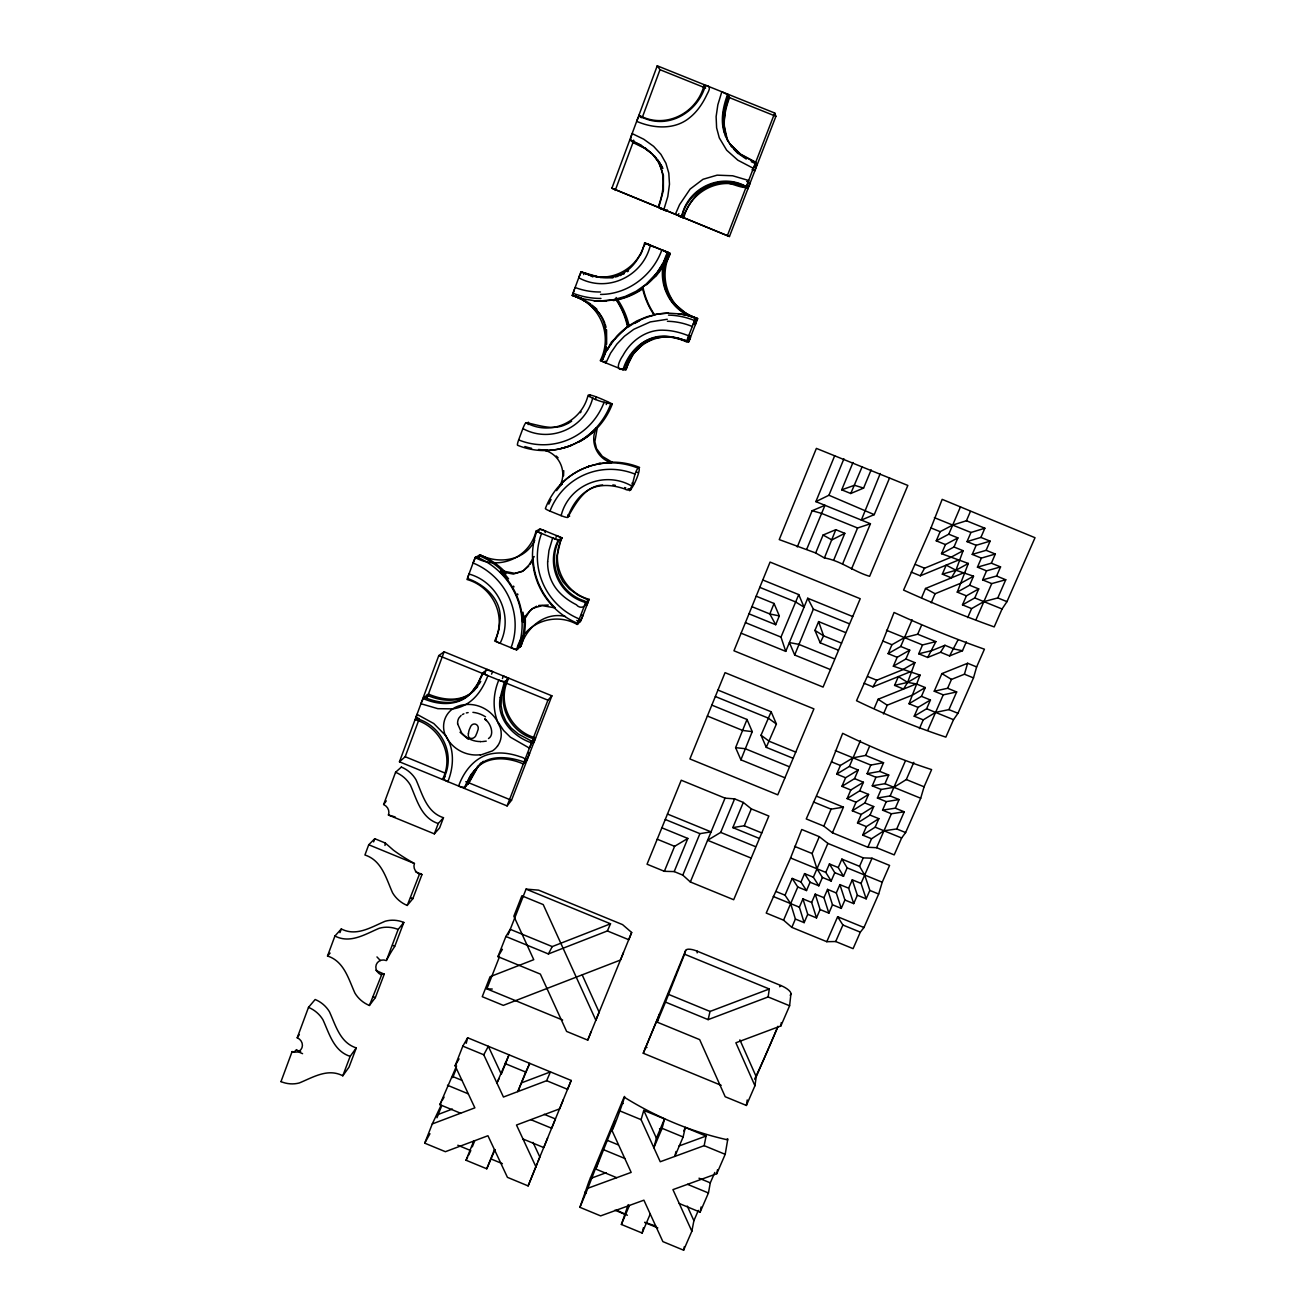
<?xml version="1.0" encoding="UTF-8"?>
<svg xmlns="http://www.w3.org/2000/svg" width="1316" height="1316" viewBox="0 0 1316 1316"><rect width="100%" height="100%" fill="white"/><g stroke="black" fill="none" stroke-linecap="round" stroke-linejoin="round"><path stroke-width="1.5" d="M697.167 952.883L697.167 951.172A11.383 3.8 23.2 0 0 685.636 950.514L643.261 1053.244L721.168 1085.322M563.561 475.849L563.725 470.667M612.318 403.979C575.092 385.785 587.15 400.294 612.318 403.979A73.861 71.574 74.6 0 1 579.188 441.798M643.261 1053.244L659.645 1013.945L657.145 1022.137L699.668 1039.624L725.198 1096.738L746.386 1105.456L754.94 1085.733L735.874 1042.782L780.881 1025.921L789.616 1005.769L790.932 993.745A11.449 3.783 24.2 0 0 780.898 985.536L697.167 951.172M780.881 1025.921L781.276 1022.598M606.643 344.266L606.561 329.79M754.94 1085.733L756.239 1076.768L777.953 1026.645M684.55 954.199L665.501 1002.101L708.14 1019.637L768.133 996.952L769.301 988.99L684.55 954.199L685.636 950.514M746.386 1105.456L747.225 1099.946M579.912 1207.315L587.874 1188.249L631.17 1172.392L611.973 1130.46C613.289 1130.559 631.285 1079.35 621.892 1102.397L588.91 1181.587L579.912 1207.315L600.639 1215.885L643.902 1200.176L662.869 1241.613L683.629 1250.2L691.854 1231.217L672.937 1189.631L716.792 1173.707L725.198 1154.329L727.666 1139.853A11.416 1.036 -69 0 0 727.024 1139.311M716.792 1173.707L717.5 1169.743M679.253 1203.531L700.128 1212.151L708.436 1192.97L710.295 1182.854L714.802 1172.457M606.232 346.75L604.998 352.26M700.128 1212.151L701.099 1206.953M691.854 1231.217L693.894 1220.689L698.352 1210.391M683.629 1250.2L684.336 1246.614M664.531 1118.929L656.388 1138.143L653.871 1147.749L662.096 1128.322L664.531 1118.929L643.771 1110.375L641.089 1119.653L660.237 1161.748L704.159 1145.66L706.067 1136.053L685.291 1127.483L683.794 1130.987M675.98 1151.516L674.845 1156.402L683.119 1136.991L685.291 1127.483M708.14 1019.637L710.031 1011.445L769.301 988.99M628.242 1204.617L621.382 1224.456L642.126 1233.043L643.442 1227.746M466.226 1043.308L467.657 1037.765L571.177 1080.452L567.607 1089.352L546.634 1080.699L503.452 1097.034L483.762 1054.774L462.821 1046.138L455.122 1065.746L474.862 1107.842L432.273 1123.946L424.723 1143.16L445.4 1151.697L487.94 1135.741L507.433 1177.343L528.127 1185.913L539.856 1157.044L533.029 1142.387M973.495 677.905L976.637 666.932L984.417 649.199C953.705 638.392 923.684 626.054 894.058 612.466L882.855 641.04L856.535 700.721C885.619 714.753 915.245 727.008 945.859 737.125L953.508 719.688L957.966 713.288L973.495 677.905L964.431 674.22L951.484 679.401L947.619 688.268L934.245 691.213L941.894 673.611L967.622 663.264L976.637 666.932M407.236 905.441A28.804 27.159 35.8 0 1 392.596 892.857C386.147 878.578 381.887 860.45 364.927 855.005L368.727 844.757L374.78 838.72L385.292 843.03L384.979 845.464M604.669 353.461L603.945 355.863M964.431 674.22L967.622 663.264M920.69 798.253L924.079 786.803L931.613 769.597C901.032 759.727 871.57 747.504 842.668 733.325L831.465 761.832L806.247 818.93L823.832 826.119L832.436 832.781L867.853 847.257L876.604 847.701L894.206 854.89L901.625 837.979L905.622 832.567L920.69 798.253L884.977 783.678L872.261 785.849L875.962 777.279L888.728 775.025L884.977 783.678M878.66 894.025L882.23 882.213L889.583 865.418L872.014 858.229L863.23 857.868L827.879 843.408L819.309 836.68L801.757 829.508L790.571 857.983L766.225 913.057L783.579 920.18L791.821 927.369L826.793 941.697L835.693 941.532L853.081 948.655L860.319 932.156L863.97 927.517L878.66 894.025L869.843 890.422L864.678 875.041L859.562 866.339L841.895 859.101L838.243 867.557L843.523 876.242L847.159 867.869L841.895 859.101M945.431 544.561L936.252 540.827L948.77 534.197L957.9 537.899L945.431 544.561L941.516 553.691L968.329 563.462L957.258 592.118L966.405 595.835L978.709 588.91L969.612 585.225L957.258 592.118M667.311 258.479C659.283 278.959 665.995 304.72 687.265 313.915M941.516 553.691L953.985 546.995L963.115 550.697L955.942 570.239L951.419 577.839L942.338 574.154L946.204 565.123L955.942 570.239L973.527 576.194L969.612 585.225M897.167 657.309L888.119 653.624L900.72 646.469L909.718 650.137L897.167 657.309L893.35 666.192L920.098 675.108L909.027 703.731L918.042 707.399L930.428 699.997L921.463 696.345L909.027 703.731M893.35 666.192L905.918 658.971L914.916 662.639L907.629 682.412L903.533 689.041L894.584 685.389L898.351 676.605L907.629 682.412L916.298 683.909L925.263 687.561L921.463 696.345M611.973 1130.46L614.983 1121.068L595.852 1169.085L616.694 1177.688M666.998 257.607L669.202 253.017A76.394 73.416 87.9 0 1 664.827 262.542L661.553 268.02M562.36 483.416A72.133 70.801 57 0 0 561.768 484.058L560.303 484.913C566.999 471.424 559.629 454.694 545.186 450.434L546.37 450.088M595.852 1169.085L599.06 1159.281L587.874 1188.249M561.422 484.42L562.376 481.459M596.296 427.98C589.535 441.518 596.773 458.429 611.331 462.689L612.253 462.294L602.333 456.372L596.526 448.641L594.881 441.65L597.267 427.716L596 428.309A74.272 71.952 74.5 0 1 545.729 450.434L545.63 450.434M667.903 256.636C663.313 266.26 662.376 278.647 665.403 289.224M930.971 527.946L942.174 499.356L1035.018 537.718L1006.97 601.642L1002.068 608.979L994.205 626.91C963.46 615.921 933.34 603.567 903.582 590.094L930.971 527.946L940.15 531.664L952.669 525.068L966.438 520.758L984.862 528.226L980.897 537.405L967.03 541.6L970.961 532.486L984.862 528.226M603.37 357.656L602.958 358.84M562.129 537.849L558.231 540.251C545.482 564.712 559.201 595.227 585.653 602.531L589.173 599.356C563.067 592.151 549.529 561.998 562.129 537.849L540.169 528.917L535.99 531.187C529.674 557.885 498.863 570.914 475.125 557.49L466.966 579.484C493.023 586.739 507.137 616.694 494.619 641.04L516.546 649.989L520.906 646.238C526.466 627.419 545.005 611.562 565.419 616.48M583.712 274.583A6.235 0.954 -69.5 0 0 583.695 272.692C608.222 285.128 638.474 269.747 644.61 242.884L667.656 252.195C653.772 278.367 668.38 312.369 697.677 318.669L688.729 341.847C671.769 334.396 648.492 333.376 635.727 349.25C630.66 354.892 626.975 361.637 624.195 368.644C614.243 372.296 619.145 360.831 622.863 355.665C630.907 340.581 646.896 329.016 664.498 330.25C672.821 330.513 680.981 332.718 688.679 335.827C688.646 345.746 681.26 338.525 675.421 337.982M667.607 255.765L668.692 252.738M502.432 678.562L503.37 675.98A5.873 1.365 20.6 0 1 507.647 679.204C495.211 702.892 509.358 732.502 534.74 739.016C534.724 741.221 533.654 744.609 531.006 742.076M841.549 643.146L860.22 598.714L770.074 562.08L733.95 650.778L823.076 687.084L841.549 643.146L823.602 635.842L814.949 630.397L818.601 621.596L845.365 632.486M555.961 537.438L556.635 535.628A5.988 0.905 21.1 0 1 561.159 538.441L556.652 557.606L556.882 565.995L558.708 573.595L562.853 581.623L569.269 588.811L578.053 595.145L588.433 600.096L587.084 604.784L585.291 604.028M784.945 777.805L813.913 708.88L725.05 672.657L689.897 758.954L777.772 794.848L784.945 777.805L740.892 759.825L735.611 747.653L747.011 719.474L711.857 705.129M751.189 858.114L768.857 816.052L751.321 808.879L743.31 802.431L734.608 798.878L725.034 798.138L681.244 780.224L647.044 864.217L664.35 871.307L674.203 871.587L682.807 875.124L690.341 881.967L733.686 899.733L751.189 858.114L707.597 840.282L720.691 832.403L734.608 798.878M667.113 209.721L666.587 211.169L660.204 208.372M280.982 1081.637L292.119 1051.566A7.945 7.304 34.4 0 0 301.989 1047.7A7.945 7.304 34.4 0 0 297.219 1037.798L308.487 1007.382L315.149 999.502A27.817 25.646 34.6 0 1 329.411 1011.675C335.728 1025.378 340.022 1042.7 356.291 1047.914L349.02 1067.144L342.802 1075.797C327.832 1067.95 312.978 1077.343 299.324 1082.953A28.064 25.744 34.2 0 1 280.982 1081.62M382.15 973.972L384.256 974.12L375.356 997.594L369.401 1005.473A28.426 26.468 33.6 0 1 354.925 993.103C348.526 979.088 344.167 961.354 327.519 956.008L334.922 936.021L341.321 928.948C356.521 936.844 371.457 926.99 385.21 921.233A28.179 26.353 34.1 0 1 403.815 922.434L394.816 946.22A122.454 112.995 32.4 0 0 392.645 945.365M401.364 767.08A28.705 27.175 40.6 0 1 416.004 779.746C422.403 794.042 426.499 812.268 443.476 817.697L439.61 827.912L434.329 833.851L388.434 815.015A8.209 7.748 40 0 0 383.598 804.602L395.573 772.262L401.364 767.08M399.455 761.8L438.787 655.582L444.117 651.782L551.898 695.819L511.513 800.293L507.088 805.918L399.455 761.8L405.196 756.733L419.343 718.569M565.337 424.69C552.555 430.793 538.491 424.953 526.087 422.65A6.087 0.954 -68.8 0 0 522.88 428.572L518.652 439.939A6.07 0.938 -68.7 0 0 517.682 445.318A74.354 72.035 74.5 0 0 610.608 404.325M683.448 340.054C660.089 330.053 631.976 344.216 626.087 369.648L622.962 369.845L600.244 360.65C613.338 335.284 599.899 303.091 572.18 295.458L580.915 271.869L590.16 274.995M611.891 188.237L657.243 65.8L774.729 113.028L775.914 116.302L729.442 236.518L611.891 188.237L729.442 236.518M339.956 932.649L341.321 928.948M373.612 841.895L374.78 838.72M427.141 697.579L444.117 651.782M615.214 190.442L633.703 140.615M642.224 117.618L660.007 69.699L657.243 65.8M342.802 1075.797L350.155 1056.353L356.291 1047.914M369.401 1005.473L381.953 974.054M381.097 974.663L381.048 974.695A8.061 7.518 33.9 0 1 376.277 964.579A8.061 7.518 33.9 0 1 386.378 960.598L398.156 929.441L403.831 922.417M419.705 873.561L407.236 905.457L412.813 898.696L421.942 874.597L420.166 873.479M434.329 833.851L438.244 823.52L443.476 817.697M830.429 669.581L794.683 655.023L813.354 609.144L807.728 598.254L785.751 651.371L741.122 633.193M588.087 395.195C581.656 422.304 550.499 436.386 526.087 422.65M589.979 394.915L589.206 396.659M650.367 245.204C642.948 276.508 607.219 293.369 578.727 277.775A6.284 0.971 -69.6 0 1 581.853 272.149C595.276 277.676 611.759 280.44 624.738 272.264C631.071 268.332 635.875 262.361 639.51 255.929C643.475 252.392 642.619 239.479 649.857 245.006M592.825 397.613C585.505 428.045 550.302 443.722 522.88 428.572M596.345 397.054L595.358 399.538M638.161 468.151C632.338 473.809 634.049 494.865 624.853 488.993C617.204 486.377 608.995 484.781 600.902 485.818C584.139 487.562 572.904 502.564 567.657 517.402A6.037 0.839 21.2 0 1 561.126 515.658L549.989 511.134A6.037 0.839 21.1 0 1 545.433 508.354A72.462 71.113 56.8 0 1 638.145 468.167C642.241 466.358 634.049 487.479 629.426 490.72M561.126 515.658C568.545 485.407 603.781 470.602 630.857 485.522M833.637 560.254L844.806 533.342L835.792 529.69L824.408 557.951L815.673 552.967L779.236 539.593L816.381 448.394L907.843 485.44L869.629 576.309C853.87 571.703 840.792 560.665 824.408 557.951M667.261 319.278L650.285 321.926L633.802 329.296L624.442 336.222L616.842 344.101L610.575 353.149L605.919 362.936L601.05 360.666L611.479 341.995L627.239 326.763L636.763 320.989L646.979 316.712L657.605 314.063L668.364 313.093M567.657 517.402C575.388 504.176 584.386 486.196 602.596 484.962M507.088 805.918L547.933 700.178L551.898 695.819M516.546 649.989C522.962 623.471 553.773 611.216 577.198 624.442L585.653 602.531M686.409 341.683L695.49 318.192M727.649 234.922L774.729 113.028M589.173 599.356L580.817 620.987L577.198 624.442M740.892 759.825L752.242 731.63L747.011 719.474M693.219 324.081L696.049 318.324M460.616 1113.237L439.857 1104.65L456.586 1065.927M508.124 934.771L526.055 889.123L538.589 890.142L622.567 924.622L631.664 932.485L587.742 1040.133L566.62 1031.431L540.366 974.103L497.958 956.65L505.887 936.482L510.246 929.326L552.243 946.582L610.525 923.799L607.383 930.938L548.394 953.952L505.887 936.482M432.273 1123.946L441.173 1105.177M562.639 1020.048L486.871 988.859L499.455 956.814M436.978 1117.745L441.469 1106.295M452.72 1077.672L455.731 1070.023M587.742 1040.133L591.081 1031.76M623.471 952.554L620.494 960.022L503.321 1005.375L482.248 996.689L490.078 976.719L533.753 959.677L513.849 916.199L521.86 895.818L543.228 904.586L595.868 1020.262L599.109 1012.119L582.264 975.057M631.664 932.485L628.785 939.723L607.383 930.938M678.842 213.636C676.556 216.515 680.833 216.614 682.757 217.584C688.811 203.24 699.339 186.329 716.776 183.73C726.745 178.713 740.711 190.03 748.442 186.921C750.219 184.224 750.597 181.822 746.682 181.509M495.046 1149.575L486.755 1168.789L466.061 1160.251L473.711 1141.087M483.762 1054.774L488.335 1046.302L501.314 1074.185L509.029 1054.823L496.905 1082.986L499.126 1078.561M472.312 1146.812L474.582 1141.12M528.127 1185.913L537.191 1163.459M547.62 1138.044L543.804 1147.585L522.995 1138.998M563.281 1099.748L559.629 1108.862L516.497 1125.032L535.941 1166.798M774.038 603.468L769.827 613.963L775.7 624.705L779.319 615.904L774.038 603.468L756.223 596.214M486.755 1168.789L494.454 1149.641M525.676 1072.063L517.813 1091.606L529.739 1063.361L525.676 1072.063L504.719 1063.41M491.575 674.137L492.595 671.588A5.889 1.365 20.5 0 0 486.015 670.37L484.617 673.759M537.915 1161.683L571.177 1080.452M664.35 871.307L674.598 846.32L687.824 838.44L661.899 827.83M797.299 546.93L812.136 510.723L824.967 505.311L806.692 549.315M851.534 568.973L870.435 523.752L815.871 501.626L834.657 455.797M704.208 84.685C697.464 113.127 665.222 129.823 638.934 115.199M674.203 871.587L687.824 838.44M815.871 501.626L828.932 495.244L843.918 458.807M682.807 875.124L699.915 833.653L711.068 831.876L667.475 814.045M785.751 651.371L780.98 637.092L798.746 594.602L762.786 579.978M815.673 552.967L823.076 535.036L835.792 529.69M871.159 469.845L863.592 488.088L850.761 493.5L841.714 489.832L852.998 462.475M690.341 881.967L725.034 798.138M862.079 466.9L850.761 493.5M792.577 758.082L766.257 747.34L761.026 735.216L771.143 711.759L717.96 690.061M758.888 838.259L732.831 827.6L743.31 802.431M842.618 563.906L857.571 527.996L870.435 523.752M880.256 473.513L861.338 520.067L874.235 514.638L889.534 478.021M771.143 711.759L776.407 724.03L766.257 747.34M622.962 369.845C629.081 348.707 649.989 331.303 672.756 337.274M657.145 1022.137L665.501 1002.101M732.831 827.6L744.264 825.774L751.321 808.879M621.382 1224.456L629.443 1205.423M791.821 927.369L795.39 919.045L790.669 903.615L785.027 895.193L792.183 878.414L800.967 882.016L806.511 890.57L810.08 882.23L804.57 873.61L800.967 882.016M836.696 774.104L849.379 766.438L858.246 770.041L845.596 777.74L836.696 774.104L840.381 765.468L853.064 757.835L865.665 755.433L883.546 762.721L879.795 771.39L867.096 773.66L870.797 765.073L883.546 762.721M888.119 653.624L891.919 644.725L904.503 637.602L917.696 634.23L935.873 641.616L927.714 657.457L918.716 653.789L922.532 644.939L935.873 641.616M936.252 540.827L940.15 531.664M642.126 1233.043L650.236 1214.026M783.579 920.18L797.776 887L792.183 878.414M831.153 881.029L825.79 872.393L829.425 863.954L834.772 872.673L831.153 881.029L822.418 877.459L816.973 868.79L812.104 853.525L819.309 836.68M823.832 826.119L831.087 809.159L843.441 807.169L832.436 832.781M849.379 766.438L860.45 740.563M874.383 707.992L878.117 699.273L916.298 683.909M900.72 646.469L912.12 619.803M921.693 597.464L925.526 588.482L964.414 572.509M948.77 534.197L960.499 506.775M841.911 786.359L854.561 778.628L863.411 782.247L850.81 789.995L841.911 786.359L845.596 777.74M534.181 556.52L528.999 564.942L523.998 570.305M795.39 919.045L804.142 922.631L799.371 907.185L802.925 898.894L811.643 902.447L816.496 917.894L807.728 914.307L802.925 898.894M854.561 778.628L858.246 770.041M905.918 658.971L909.718 650.137M953.985 546.995L957.9 537.899M822.418 877.459L818.815 885.8L813.354 877.213L827.879 843.408M847.126 798.598L859.726 790.801L868.56 794.403L856.009 802.217L847.126 798.598L850.81 789.995M865.665 755.433L869.383 746.731M883.464 713.979L887.231 705.195L912.843 694.914L925.263 687.561M917.696 634.23L921.545 625.264M931.202 602.777L935.084 593.746L961.173 583.054L973.527 576.194M966.438 520.758L970.385 511.529M529.295 611.726L522.6 622.271L526.548 614.671L530.94 609.966M811.643 902.447L815.229 894.14L823.948 897.709L828.866 913.139L820.098 909.553L815.229 894.14M859.726 790.801L863.411 782.247M804.142 922.631L807.728 914.307M852.324 810.788L864.875 802.941L873.709 806.56L861.207 814.423L852.324 810.788L856.009 802.217M823.948 897.709L827.55 889.386L836.285 892.955L841.269 908.385L832.485 904.783L827.55 889.386M864.875 802.941L868.56 794.403M972.244 554.398L976.159 545.301L990.109 541.139L986.128 550.318L972.244 554.398L981.358 558.099L995.324 554.036L991.359 563.182L977.443 567.163L981.358 558.099M816.496 917.894L820.098 909.553M857.506 822.977L870.024 815.065L878.858 818.667L866.372 826.596L857.506 822.977L861.207 814.423M546.634 1080.699L550.45 1071.898L521.959 1082.69M836.285 892.955L839.904 884.615L848.639 888.185L853.706 903.615L844.905 900.012L839.904 884.615M870.024 815.065L873.709 806.56M886.26 801.625L882.559 810.163L895.324 808.172L899.075 799.569L886.26 801.625L877.41 798.022L881.111 789.468L893.909 787.313L906.313 779.549L913.814 762.326M828.866 913.139L832.485 904.783M905.622 832.567L896.739 828.948L883.99 830.774L871.537 838.753L862.687 835.134L866.372 826.596M957.966 713.288L948.935 709.62L935.594 712.384L923.24 719.868L914.225 716.2L918.042 707.399M1006.97 601.642L997.808 597.925L983.875 601.609L971.619 608.584L962.49 604.866L966.405 595.835M848.639 888.185L852.275 879.828L861.026 883.414L866.175 898.828L857.358 895.225L852.275 879.828M862.687 835.134L875.156 827.172L878.858 818.667M914.225 716.2L926.628 708.748L930.428 699.997M962.49 604.866L974.794 597.925L978.709 588.91M982.624 579.895L986.556 570.848L1000.555 566.916L996.574 576.03L982.624 579.895L991.738 583.597L1005.753 579.747L997.808 597.925M826.793 941.697L837.634 916.742L863.97 927.517M841.269 908.385L844.905 900.012M859.562 866.339L863.23 857.868M867.853 847.257L871.537 838.753M877.41 798.022L890.159 795.933L905.194 761.339M919.423 728.636L923.24 719.868M957.933 640.053L949.576 655.927L940.562 652.259L927.714 657.457M967.704 617.599L971.619 608.584M835.693 941.532L842.898 925.016L837.634 916.742M861.026 883.414L872.014 858.229M876.604 847.701L891.393 813.765L904.24 811.808L896.739 828.948M927.977 729.837L943.227 694.864L956.666 691.953L948.935 709.62M949.576 655.927L962.473 650.729L966.339 641.846M976.061 619.54L991.738 583.597M853.706 903.615L857.358 895.225M866.175 898.828L869.843 890.422M466.061 1160.251L467.657 1157.011M468.447 1155.399L470.799 1150.612L457.804 1145.233M837.979 650.038L820.181 642.8L823.602 635.842L818.601 621.596M548.394 953.952L552.243 946.582M664.317 262.312L653.476 277.512A76.854 73.877 82.9 0 1 642.471 287.365M424.723 1143.16L429.954 1133.718M911.231 572.115L920.312 575.799L924.572 568.199L950.695 557.408L963.115 550.697M439.857 1104.65L441.551 1101.624M442.39 1100.11L444.084 1097.133M455.122 1065.746L459.054 1058.87M462.821 1046.138L467.657 1037.765M863.97 683.234L872.919 686.87L876.769 680.224L902.398 669.86L914.916 662.639M607.614 349.431L608.699 347.621M497.958 956.65L502.416 949.28M534.74 540.366C525.051 560.83 498.764 564.515 480.06 554.891L475.125 557.49M479.057 684.205L480.735 681.441M530.2 564.186L531.631 561.883M940.562 652.259L944.954 645.301L954.051 649.002L962.473 650.729M299.374 1034.541L298.222 1036.317M298.074 1036.547L297.219 1037.798M661.274 268.431L658.938 271.721M610.032 345.532L611.167 343.904M386.279 800.868L385.424 802.118M384.897 802.859L384.14 803.895M581.063 411.76L580.34 412.731M472.641 691.048L477.955 683.185L482.429 673.397L487.2 669.383M476.31 687.873L478.136 685.422M526.482 760.105L529.558 753.624L527.601 752.851M474.895 769.712L469.647 777.394L465.255 786.902A5.84 1.711 20.2 0 1 458.626 786.047C463.972 770.831 475.685 756.058 492.529 753.591C501.067 752.143 509.835 753.459 518.01 756.026C521.169 757.391 527.272 757.555 524.212 762.046C512.089 757.555 489.782 753.344 477.84 766.57M477.313 767.113L467.739 784.188A5.807 1.694 20.2 0 0 466.341 782.082M478.514 765.83L468.957 782.856L464.005 788.268L470.931 774.647L481.426 762.721M657.243 273.909L653.986 277.692M527.535 758.839L523.307 763.971C508.552 757.424 488.976 755.499 476.622 767.886M615.033 338.903L617.204 336.452A74.206 72.725 84.7 0 1 628.094 326.796L627.551 326.73A74.42 72.742 -88.3 0 0 616.678 336.485L605.903 351.29A73.4 72.495 -88.5 0 0 601.609 360.6L601.116 360.617M327.519 956.008L330.102 953.097M469.664 694.272L476.622 686.294L483.63 672.394A5.922 1.382 20.5 0 0 487.874 675.634C483.597 687.067 476.721 698.335 465.815 704.488A40.006 38.361 46.2 0 1 453.049 708.88L437.85 708.682L420.956 703.731A5.856 0.888 -67.3 0 1 424.311 697.315C437.915 703.122 455.237 705.639 467.723 695.917M473.365 691.048L477.527 686.82M597.25 427.733L596.987 428.013A73.992 71.706 74.6 0 1 579.55 441.518M560.303 484.913L560.665 484.518A72.396 71.048 56.8 0 1 610.805 462.706L611.331 462.689M528.654 566.225L522.107 571.588M445.088 776.785L442.472 779.434C454.711 755.598 440.301 726.712 415.066 719.655L417.846 717.368M779.648 986.753L780.898 985.536M474.582 689.995C462.426 703.287 442.225 702.037 427.058 695.161A5.823 0.872 -67.3 0 1 427.322 696.658M470.898 693.187C458.626 706.626 438.228 705.36 422.93 698.401L428.424 694.091C441.913 699.849 459.054 702.333 471.441 692.71M752.061 169.665L754.825 170.833L756.815 164.566L756.091 162.871L753.377 168.316L737.848 160.19L726.662 150.189L719.293 137.867L716.611 127.817L716.118 116.647L717.845 104.787L721.826 91.758L728.159 95.015L723.438 112.419L722.862 122.816L724.31 132.242M461.126 715.46L458.971 717.894A9.755 8.719 70.9 0 0 457.639 723.8M529.756 610.887L532.717 608.453M480.241 763.987L483.383 761.322M488.499 738.539C494.734 734.838 490.917 723.191 484.798 719.046L486.394 720.543L484.814 719.095M578.037 623.62L579.303 618.964A66.409 65.093 53.1 0 1 541.567 533.457A6.021 0.921 21 0 1 537.043 530.628A72.215 70.784 53.2 0 0 578.119 623.554M601.001 300.92L613.717 299.67L625.281 296.429L636.154 291.28L645.942 284.371L657.342 272.396L666.209 257.541L668.314 252.54L661.899 249.859C652.868 275.274 627.814 294.455 600.54 294.422M628.505 270.948L627.485 271.672M571.654 421.186L568.594 423.11M531.532 609.374L536.599 606.199M419.195 873.857L419.228 873.824A8.176 7.715 36.1 0 1 414.408 863.526L368.727 844.757M522.584 621.777L522.584 621.909A71.245 68.514 49.8 0 0 500.31 571.818L501.215 570.667L514.638 573.315L521.317 571.818M920.098 675.108L907.629 682.412L894.584 685.389M462.442 714.539L463.906 713.782M968.329 563.462L955.942 570.239L942.338 574.154M624.31 273.629L622.945 274.337M568.051 423.407L565.88 424.459M844.806 533.342L831.876 539.905L823.076 535.036M523.324 570.799L513.388 574.089L499.965 571.489M533.424 608.107L542.143 605.623L555.22 607.91A72.15 70.719 53.2 0 1 533.013 557.787L532.996 557.342M621.547 274.978L619.836 275.653M920.312 575.799L959.216 559.761M944.954 645.301L932.008 650.548L918.716 653.789M872.919 686.87L911.116 671.456M437.422 1114.734L452.359 1109.059M591.147 1178.248L606.347 1172.655M678.908 1146.022L706.067 1136.053M841.714 489.832L854.479 485.275L863.592 488.088M618.109 276.245L615.148 277.018M538.721 605.459L548.311 605.031M486.246 741.122L482.413 741.582M612.713 277.446L599.734 277.281M480.291 755.121L492.414 750.91A22.421 21.5 40.6 0 0 497.514 746.073M613.124 277.692L600.59 277.528L580.915 271.869M602.317 360.584C608.798 343.213 609.127 316.12 589.584 304.407M612.253 462.294L611.775 462.311A72.133 70.801 57 0 0 607.318 462.492M480.439 741.599L481.426 741.615M598.977 300.986L601.428 301.002A76.789 73.762 84.8 0 0 615.839 299.308L616.414 299.456A76.41 73.433 87.9 0 1 613.832 299.982M598.583 300.986L599.635 301.117M598.171 300.969L599.224 301.117M486.871 988.859L492.266 989.04M597.76 300.953L598.813 301.101M598.418 301.084L596.543 300.887M590.456 1177.804L592.2 1177.886M598.007 301.068L596.132 300.87M667.886 336.731L654.924 337.85L643.376 343.377L633.193 354.185L625.363 369.681L623.833 368.809M595.737 300.838L596.79 301.002M595.325 300.821L596.395 300.969M594.832 300.772L595.984 300.953M595.49 300.903L583.383 298.913M595.013 300.87L594.042 300.772A76.213 73.252 87.9 0 0 606.446 301.068M735.611 747.653L745.185 748.705L788.991 766.603M612.828 484.946L615.23 485.275M752.242 731.63L742.701 730.462L707.383 716.036M678.612 313.734L686.853 315.281M679.566 313.899L668.577 313.159A74.436 72.89 88.9 0 0 654.118 314.754L654.628 314.919M679.599 313.866L681.03 314.113M597.941 276.969L591.97 275.554M670.239 337.044L683.185 339.824M572.18 295.458L575.98 296.232A75.983 73.038 88 0 0 579.385 297.515M779.319 615.904L769.827 613.963L751.913 606.676M684.846 314.82L687.116 315.346M727.666 1139.853C691.13 1131.76 656.207 1117.021 624.442 1097.314M812.136 510.723L821.48 513.355L857.571 527.996M727.271 96.594L729.08 96.841L725.429 108.554L723.8 124.378L727.189 138.789M669.614 253.231L664.547 251.257M624.656 487.545L625.807 487.923M655.779 1226.101L644.807 1222.301M684.04 340.252C687.873 345.17 692.923 336.6 689.091 335.333M605.064 361.226L606.067 361.587M334.922 936.021C350.286 944.033 365.404 934.064 379.321 928.241A28.524 26.649 34.1 0 1 398.156 929.458M639.691 116.005C666.488 131.205 697.941 112.699 705.409 85.491C711.841 85.573 709.028 90.524 706.988 94.423C702.876 103.207 697.365 111.547 689.716 117.65C674.878 130.054 653.476 128.639 636.664 121.335A6.531 0.987 -70.3 0 1 639.691 116.005L641.188 117.618A6.481 0.971 -70.3 0 1 641.254 117.716M746.32 186.592C720.576 171.952 687.067 188.484 681.721 216.581C688.745 189.126 720.724 172.544 746.715 187.168L747.488 188.287M747.866 188.846C722.32 174.65 690.472 190.211 683.711 218.078L675.519 213.899L679.582 204.622L690.127 189.06L703.024 179.289L717.121 175.16L732.667 175.768L748.672 180.506L746.715 187.168M685.027 340.499L688.729 341.847A75.752 73.515 -83.4 0 1 685.373 340.4M628.11 488.73L630.94 489.832M632.009 483.087L633.851 483.811M660.007 69.699L705.606 88.04M728.406 97.203L775.914 116.302M653.18 246.668L651.025 245.796M934.393 517.665L970.961 532.486M980.897 537.405L990.109 541.139M967.03 541.6L976.159 545.301M986.128 550.318L995.324 554.036M828.932 495.244L874.235 514.638M991.359 563.182L1000.555 566.916M977.443 567.163L986.556 570.848M996.574 576.03L1005.753 579.747M915.426 564.482L924.572 568.199M974.794 597.925L1002.068 608.979M807.728 598.254L852.719 616.546M886.49 630.282L922.532 644.939M759.825 587.38L795.506 601.889L804.06 607.153L798.746 594.602M813.354 609.144L849.067 623.669M882.855 641.04L891.919 644.725M947.619 688.268L956.666 691.953M749.034 613.848L775.7 624.705M934.245 691.213L943.227 694.864M535.99 531.187L558.231 540.251M745.465 622.633L780.98 637.092M834.311 658.79L798.746 644.33L789.403 642.57L794.683 655.023M867.737 676.556L876.769 680.224M926.628 708.748L953.508 719.688M573.71 295.771L575.043 296.166A76.213 73.252 87.9 0 0 581.787 298.37M715.361 696.526L768.149 718.059L776.407 724.03M835.315 750.597L870.797 765.073M906.313 779.549L924.079 786.803M879.795 771.39L888.728 775.025M867.096 773.66L875.962 777.279M831.465 761.832L840.381 765.468M795.752 752.11L769.218 741.27L761.026 735.216M872.261 785.849L881.111 789.468M890.159 795.933L899.075 799.569M895.324 808.172L904.24 811.808M882.559 810.163L891.393 813.765M816.808 796.295L843.441 807.169M813.469 801.97L831.087 809.159M875.156 827.172L901.625 837.979M438.787 655.582L547.933 700.178M744.264 825.774L761.767 832.929M794.584 846.369L812.104 853.525M847.159 867.869L882.23 882.213M829.425 863.954L838.243 867.557M834.772 872.673L843.523 876.242M790.571 857.983L825.79 872.393M720.691 832.403L755.384 846.599M804.57 873.61L813.354 877.213M665.287 819.49L699.915 833.653M810.08 882.23L818.815 885.8M797.776 887L806.511 890.57M657.227 839.213L674.598 846.32M776.259 891.606L785.027 895.193M773.265 896.492L799.371 907.185M842.898 925.016L860.319 932.156M405.196 756.733L445.055 773.068M465.946 781.622L511.513 800.293M526.055 889.123L610.525 923.799M768.133 996.952L789.616 1005.769M667.903 994.123L710.031 1011.445M649.956 245.352L646.781 244.003M620.083 1111L641.089 1119.653M662.096 1128.322L683.119 1136.991M704.159 1145.66L725.198 1154.329M452.457 1076.439L461.817 1080.304M544.182 1114.307L555.434 1118.945L551.7 1128.273L530.841 1119.669M607.005 1140.215L618.257 1144.871M699.01 1178.198L710.295 1182.854M447.473 1085.256L468.299 1093.843M603.896 1149.822L624.787 1158.442M687.511 1184.334L708.436 1192.97M491.23 1159.051L502.383 1163.657M614.934 1210.194L624.245 1214.043M644.741 1222.515L657.803 1227.894M696.23 318.242L694.075 317.419M695.21 317.913L696.806 318.488A74.19 72.709 84.7 0 0 687.1 315.346M574.286 296.018L576.194 296.643M302.581 1053.672L298.041 1051.698M574.862 296.248L577.329 297.136M695.078 317.765L693.499 317.172M575.997 296.742L578.448 297.646M755.729 162.213L740.513 154.104L729.87 143.855M756.091 162.871L740.924 154.778L730.331 144.579M751.271 161.72L756.815 164.171M629.87 139.677L640.497 144.842L651.239 152.985M652.637 154.334L658.888 162.477L663.396 175.406L663.379 190.392L658.806 207.369L663.955 209.228L667.804 196.545L669.482 184.207L668.808 173.186L665.945 163.283L660.912 154.35L653.608 146.339L643.754 139.233L632.141 133.574A6.514 0.987 -70.3 0 0 630.66 140.417L641.237 145.55M630.66 140.417L642.718 146.948L651.946 153.659M632.98 142.556L643.458 147.655M575.98 296.232L586.278 301.232M693.943 317.271L691.788 316.399M627.403 1215.227L616.678 1210.194M577.132 297.251L580.142 298.452M693.368 317.008L691.229 316.12M438.244 823.52C421.038 818.009 416.909 799.552 410.395 785.109A29.067 27.488 40.5 0 0 395.573 772.278M350.155 1056.353C333.672 1051.089 329.329 1033.553 322.913 1019.703A28.162 25.925 34.6 0 0 308.487 1007.382M578.267 297.761L583.449 300.18M691.69 316.218L689.551 315.297M659.513 1128.651L661.093 1129.424M691.114 315.955L688.992 315.001M579.961 298.584L583.991 300.476M644.61 242.884L670.239 253.544C657.079 278.696 669.893 311.086 697.677 318.669A73.811 72.347 84.9 0 0 689.025 315.807M667.656 252.195L670.239 253.544A75.983 73.038 88 0 1 663.56 266.984M689.452 315.116L687.347 314.113M688.893 314.82L685.718 313.192M925.526 588.482L935.084 593.746M583.268 300.344L585.604 301.413M583.81 300.64L586.13 301.742M941.894 673.611L951.484 679.401M669.63 253.231L669.548 253.215A76.213 73.252 87.9 0 1 655.417 276.705M685.636 312.978L673.134 302.614L666.044 289.981M585.423 301.611L589.765 304.161M468.167 739.164L460.024 732.239M586.656 302.071L587.709 302.746M587.742 302.17L590.687 304.062M746.254 159.039L739.049 154.038M584.946 1192.082L586.36 1193.003M878.117 699.273L887.231 705.195M587.528 302.96L599.274 313.192M660.879 208.866L658.165 206.892C664.267 191.363 666.357 172.051 655.664 157.969M592.003 305.082L596.905 309.293M645.054 147.77L655.434 157.015M621.892 1102.397L623.192 1103.581M501.215 570.667L501.593 571.045A70.982 68.284 49.8 0 1 508.601 578.892M556.24 456.01L558.083 457.771M734.213 149.596L737.717 152.985M738.128 153.659L731.219 145.994M380.34 960.499L376.968 956.929M385.292 843.03L393.369 850.12A99.243 32.39 20.3 0 0 414.458 863.51M654.743 156.357L660.089 163.135M421.877 874.515L421.942 874.597A128.639 122.947 39.6 0 1 415.511 871.751M599.652 313.685L602.086 317.37M445.219 735.101L433.786 723.537L417.024 714.358A5.856 0.888 -67.2 0 0 416.465 718.503C441.633 725.544 455.994 754.348 443.788 778.101A5.84 1.711 20.1 0 0 447.868 781.638C453.971 766.718 454.662 748.097 445.219 735.101A23.227 22.257 41.5 0 1 452.918 708.699A28.639 27.439 41.1 0 1 465.815 704.537A32.456 31.09 40.8 0 1 498.238 722.928M657.737 159.943L662.244 167.823M727.353 139.973L731.647 146.685M602.399 317.913L603.287 319.591M498.468 722.731L503.633 730.528L510.378 737.174L529.427 748.113L532.519 741.582L518.372 734.081L511.25 728.11L506.002 721.365L502.613 713.831L501.067 705.524L501.396 696.427L505.393 681.277A5.922 1.382 20.6 0 1 498.797 680.092C492.414 695.177 492.316 712.713 500.146 727.271A25.382 24.33 40.7 0 1 501.083 731.564L501.248 734.739A20.76 19.904 40.5 0 1 497.514 746.073M660.912 164.401L662.902 168.448M726.728 138.065L729.163 142.852M725.346 135.844L727.814 140.697M603.567 320.166L604.784 323.078M643.771 1110.375L656.388 1138.143M687.265 1206.081L693.894 1220.689M739.872 1039.854L756.239 1076.768M814.949 630.397L820.181 642.8M445.548 735.134L446.14 736.483A28.047 26.879 41.4 0 0 448.246 740.25L448.279 740.316A33.147 31.781 41.5 0 0 480.225 754.742M725.807 136.584C719.622 123.062 722.698 107.501 727.699 94.127L729.508 97.647C725.149 109.277 722.418 122.207 725.708 134.479M292.136 1051.649L292.168 1051.714A48.774 6.662 -65.9 0 0 296.577 1049.625M605.195 324.262L606.051 327.306M457.606 723.8L461.686 732.979A25.07 24.856 79.9 0 0 480.439 741.582M643.376 288.385A75.983 73.038 88 0 1 613.289 300.591M584.617 272.955A74.157 71.771 78.2 0 1 592.842 276.903M616.118 297.498A74.157 71.771 78.2 0 1 629.13 326.006M629.936 355.468A74.157 71.771 78.2 0 1 626.087 369.648M634.674 323.44A73.811 72.347 84.9 0 1 639.461 320.841M480.06 554.891A70.669 67.988 49.9 0 1 506.018 572.921M525.068 615.674A70.669 67.988 49.9 0 1 520.906 646.238M384.256 974.12A126.862 119.838 36.1 0 1 375.866 970.32M375.356 997.594A28.08 26.172 33.7 0 1 373.218 996.607M386.69 959.973A48.791 5.346 -66.5 0 1 394.668 946.599M412.813 898.68A28.459 26.846 35.8 0 1 410.641 897.693M395.129 816.907A100.18 30.482 19.4 0 1 388.434 814.982M300.673 1051.681A124 115.43 36.2 0 1 296.429 1050.004M466.341 712.943A20.332 17.996 43.2 0 1 468.134 712.614M472.905 712.334A22.076 16.73 25.7 0 1 485.538 716.825M513.536 586.13A70.982 68.284 49.8 0 1 513.98 586.887M517.566 593.894A70.982 68.284 49.8 0 1 517.928 594.7M522.978 612.203A70.982 68.284 49.8 0 1 523.784 620.79M479.04 557.046A5.922 0.905 -68 0 0 478.827 555.533A70.85 68.169 49.8 0 1 505.657 574.483M524.048 617.089A70.85 68.169 49.8 0 1 519.804 647.159A5.906 1.267 20.7 0 0 518.274 645.383M576.753 620.445A71.755 70.34 53.4 0 0 579.928 621.826L582.906 615.592A65.553 64.27 53.4 0 1 581.458 614.967M538.557 531.121A71.755 70.34 53.4 0 1 539.149 529.493A5.988 0.905 21.1 0 1 545.663 531.154A65.553 64.27 53.4 0 0 545.137 532.651M587.709 466.802A72.133 70.801 57 0 1 590.177 465.93M597.777 463.841A72.133 70.801 57 0 1 600.359 463.347M571.621 445.236A73.992 71.706 74.6 0 1 561.603 448.328M604.126 402.202A68.383 66.244 74.4 0 1 518.668 439.922M571.193 445.417A73.861 71.574 74.6 0 1 561.11 448.394M547.193 449.94A73.861 71.574 74.6 0 1 538.507 449.48M531.615 448.328A73.861 71.574 74.6 0 1 524.87 446.519M607.482 401.577A67.478 65.389 74.7 0 1 606.248 404.588M528.275 422.206A6.054 0.938 -68.8 0 1 528.226 424.575M549.989 511.134A66.639 65.405 56.7 0 1 635.217 474.204M548.805 504.143A72.002 70.669 57 0 1 551.042 499.455M556.553 490.621A72.002 70.669 57 0 1 562.096 483.959M588.087 466.654A72.002 70.669 57 0 1 589.732 466.061M598.188 463.693A72.002 70.669 57 0 1 599.915 463.347M606.89 462.41A72.002 70.669 57 0 1 639.609 467.427M636.664 472.066A65.784 64.583 57.1 0 1 638.161 472.658M567.854 514.901A6.004 0.839 21.2 0 1 569.565 516.349M668.067 252.475A75.522 70.587 -80.5 0 1 663.725 261.966M686.722 314.968A73.499 71.755 73.8 0 1 696.493 318.077M603.008 358.807A74.19 72.709 84.7 0 1 604.817 354.711M583.317 299.16A75.275 73.12 -87.9 0 1 573.644 295.968M605.985 300.969A76.41 73.433 87.9 0 1 602.054 301.134M582.281 298.584A76.41 73.433 87.9 0 1 574.467 295.935M653.986 277.692A76.41 73.433 87.9 0 1 646.518 284.75M615.954 299.555A74.749 72.857 76.9 0 1 627.452 326.483M616.562 299.67A74.551 72.15 78.1 0 1 628.045 326.549M575.717 295.491A6.218 0.954 -69.5 0 1 575.043 296.051M643.244 287.727A76.213 73.252 87.9 0 1 613.569 300.212M653.92 314.672A76.443 73.778 -84.8 0 1 642.405 287.595M654.496 314.705A76.163 73.91 -83.5 0 1 643.228 288.632M628.719 326.746A74.009 72.544 84.8 0 1 653.114 315.462M678.069 313.767A74.009 72.544 84.8 0 1 697.135 318.571L695.44 324.476A67.626 66.293 84.9 0 0 693.91 323.901M573.134 295.656A6.267 0.971 -69.5 0 1 574.352 289.586M600.491 291.988A66.178 62.79 5.8 0 1 575.191 287.53M600.951 298.452A72.166 68.925 5.1 0 1 573.973 293.616M668.495 315.116A71.64 65.965 38.6 0 1 695.144 320.791M667.409 321.285A65.652 60.059 37.8 0 1 692.331 326.533M633.638 140.17A6.465 0.971 -70.2 0 1 632.206 141.848M644.593 1049A11.235 4.392 23.4 0 1 646.995 1047.404M768.626 1048.243A144.003 12.765 -68.5 0 1 754.578 1079.186M790.916 993.745A143.97 12.749 -68.5 0 1 790.258 995.439M777.904 1026.299A143.97 12.749 -68.5 0 1 769.35 1046.565M500.228 618.273L499.109 628.851L495.787 640.119A5.938 1.283 20.6 0 0 500.096 643.277C513.865 616.003 498.155 582.215 469.006 574.006A5.938 0.921 -68 0 0 468.233 578.76C484.897 584.814 500.903 599.208 500.228 618.273M547.653 561.784C547.341 572.871 551.437 584.024 559.086 592.085C563.972 597.365 569.992 601.494 576.375 604.751C581.047 610.492 588.663 605.064 584.88 601.034C559.234 593.319 546.995 563.281 559.218 539.642A6.021 0.921 21.1 0 1 552.671 537.981L548.953 550.516L547.653 561.784M468.43 733.473C466.851 740.151 475.109 739.855 476.326 734.279A16.483 15.776 41.8 0 0 477.494 731.219C480.916 724.359 472.131 720.576 469.976 728.143A16.466 15.792 40.2 0 0 468.825 731.219L468.43 733.473M500.245 697.513C496.165 718.437 512.73 736.516 531.467 742.816L535.612 737.931C510.295 730.923 496.445 701.839 508.766 678.184L504.258 682.33L500.245 697.513M476.376 556.832A5.955 0.921 -68 0 0 473.086 563.001A65.586 63.053 49.7 0 1 511.036 647.735A5.938 1.283 20.7 0 0 517.649 649.035A71.311 68.58 49.8 0 0 476.359 556.849"/></g></svg>
